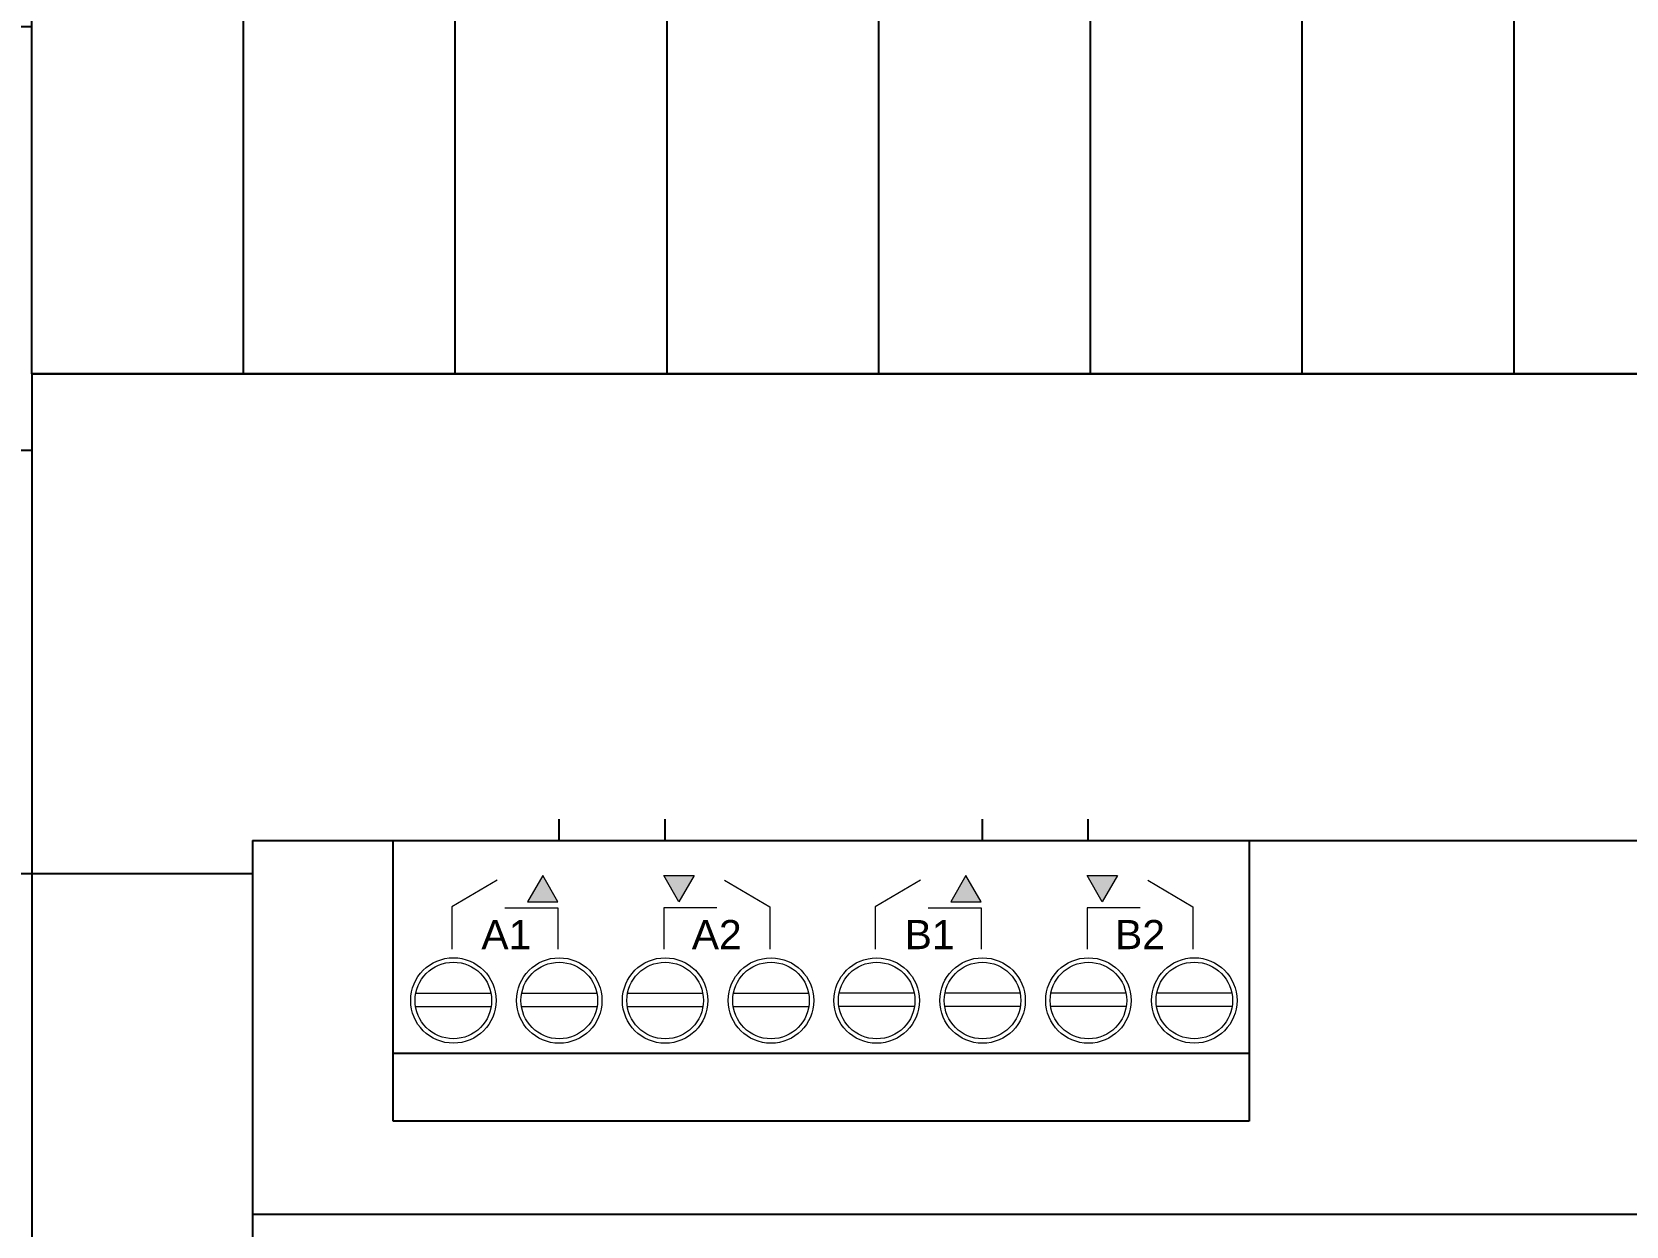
# Model space of a CAD drawing. Header units: millimetres. Extents: x -174 to 283928, y 1291 to 21053.
# Drawn here: x 9321.9 to 9417.5, y 20358 to 20429.7 of the extents above; entities that cross this region are included whole.
import ezdxf
from ezdxf.enums import TextEntityAlignment as Align

# ---------------------------------------------------------------- set-up
doc = ezdxf.new("R2010")
doc.units = ezdxf.units.MM
doc.layers.add('Enclosure', color=7, linetype='Continuous')
doc.layers.add('Serigraph', color=7, linetype='Continuous')
doc.styles.add('Arial', font='arial.ttf')

# ---------------------------------------------------------------- blocks, each defined once
blk = doc.blocks.new('*U188')
blk.add_wipeout([(0, 30), (2000, 30), (2000, -30), (0, -30)])
at = {"true_color": 0x2776bb}
h = blk.add_hatch(dxfattribs=at)
h.set_pattern_fill('ANSI35', color=152, scale=4, angle=45)
h.set_pattern_definition([(90, (-4986.77, 1406.27), (-25.4, 0), []), (90, (-4974.07, 1418.97), (-25.4, 0), [31.75, -6.35, 0, -6.35])])
h.paths.add_polyline_path([(2000, -30), (2000, 30), (0, 30), (0, -30)])
blk.add_lwpolyline([(0, 30), (2000, 30), (2000, -30), (0, -30), (0, 30)])
blk = doc.blocks.new('ZIOMB16V3_ENCLOSURE')
at = {"layer": 'Enclosure'}
for p, q in [((0.968, 42.396), (140.968, 42.396)), ((0.968, 42.396), (0.968, -47.604)), ((9.394, 25.569), (9.394, 42.396)), ((60.737, 42.396), (60.737, 25.569)), ((9.394, 29.641), (60.737, 29.641)), ((60.737, 25.569), (9.394, 25.569)), ((140.968, 19.967), (0.968, 19.967))]:
    blk.add_line(p, q, dxfattribs=at)
at = {"layer": 'Enclosure', "lineweight": 9}
for points in [[(10.762, 33.249), (15.266, 33.249)], [(17.112, 33.248), (21.616, 33.248)], [(23.462, 33.247), (27.966, 33.247)], [(29.812, 33.247), (34.316, 33.247)], [(40.653, 33.247), (36.15, 33.247)], [(47.003, 33.247), (42.5, 33.247)], [(53.353, 33.248), (48.85, 33.248)], [(59.703, 33.249), (55.2, 33.249)], [(10.746, 32.449), (15.282, 32.449)], [(17.096, 32.448), (21.632, 32.448)], [(23.446, 32.447), (27.982, 32.447)], [(29.796, 32.447), (34.332, 32.447)], [(40.67, 32.447), (36.134, 32.447)], [(47.02, 32.447), (42.484, 32.447)], [(53.37, 32.448), (48.834, 32.448)], [(59.72, 32.449), (55.184, 32.449)]]:
    blk.add_lwpolyline(points, dxfattribs=at)
for centre, radius in [((13.014, 32.802), 2.562), ((13.014, 32.802), 2.296), ((19.364, 32.801), 2.562), ((19.364, 32.801), 2.296), ((25.714, 32.801), 2.562), ((25.714, 32.801), 2.296), ((32.064, 32.8), 2.562), ((32.064, 32.8), 2.296), ((38.402, 32.8), 2.562), ((38.402, 32.8), 2.296), ((44.752, 32.801), 2.562), ((44.752, 32.801), 2.296), ((51.102, 32.801), 2.562), ((51.102, 32.801), 2.296), ((57.452, 32.802), 2.562), ((57.452, 32.802), 2.296)]:
    blk.add_circle(centre, radius, dxfattribs=at)
blk = doc.blocks.new('ZIOMB16V3_SERIGRAPH')
at = {"layer": 'Serigraph'}
for points in [[(18.314, 41.317), (17.402, 42.896), (16.491, 41.317)], [(26.487, 42.896), (25.576, 41.317), (24.664, 42.896)], [(43.702, 41.317), (42.79, 42.896), (41.879, 41.317)], [(51.875, 42.896), (50.963, 41.317), (50.052, 42.896)]]:
    blk.add_hatch(color=256, dxfattribs=at).paths.add_polyline_path(points)
at = {"layer": 'Serigraph', "lineweight": 5}
for points in [[(14.678, 42.625), (11.962, 41.027)], [(18.314, 41.317), (17.402, 42.896), (16.491, 41.317), (18.314, 41.317)], [(26.487, 42.896), (25.576, 41.317), (24.664, 42.896), (26.487, 42.896)], [(28.3, 42.625), (31.016, 41.027)], [(40.066, 42.625), (37.35, 41.027)], [(43.702, 41.317), (42.79, 42.896), (41.879, 41.317), (43.702, 41.317)], [(51.875, 42.896), (50.963, 41.317), (50.052, 42.896), (51.875, 42.896)], [(53.688, 42.625), (56.404, 41.027)], [(11.962, 41.027), (11.962, 38.488)], [(15.138, 40.963), (18.314, 40.963)], [(18.314, 40.963), (18.314, 38.488)], [(27.84, 40.963), (24.664, 40.963)], [(24.664, 40.963), (24.664, 38.488)], [(31.016, 41.027), (31.016, 38.488)], [(37.35, 41.027), (37.35, 38.488)], [(40.526, 40.963), (43.702, 40.963)], [(43.702, 40.963), (43.702, 38.488)], [(53.228, 40.963), (50.052, 40.963)], [(50.052, 40.963), (50.052, 38.488)], [(56.404, 41.027), (56.404, 38.488)]]:
    blk.add_lwpolyline(points, dxfattribs=at)
at = {"layer": 'Serigraph', "char_height": 1.75, "attachment_point": 5, "style": 'Arial'}
for s, insert in [('\\fArial|b0|i0|c0|p34;\\W1;A1', (15.221, 39.359)), ('\\fArial|b0|i0|c0|p34;\\W1;A2', (27.841, 39.359)), ('{\\fArial|b0|i0|c0|p34;B1}', (40.609, 39.359)), ('{\\fArial|b0|i0|c0|p34;B2}', (53.229, 39.359))]:
    blk.add_mtext(s, dxfattribs=dict(at, insert=insert))
blk = doc.blocks.new('ZIOMB16V3_ATT_DEF')
blk.add_wipeout([(0, 45), (140, 45), (140, -45), (0, -45)])
for p, q in [((18.395, 45), (18.395, 46.289)), ((24.74, 45), (24.74, 46.289)), ((43.783, 45), (43.783, 46.289)), ((50.128, 45), (50.128, 46.289))]:
    blk.add_line(p, q)
at = {"layer": 'Enclosure'}
blk.add_blockref('ZIOMB16V3_ENCLOSURE', (-0.968, 2.604), dxfattribs=at)
at = {"layer": 'Serigraph'}
blk.add_blockref('ZIOMB16V3_SERIGRAPH', (0, 0), dxfattribs=at)
at = {"color": 3, "style": 'Arial', "flags": 2}
blk.add_attdef('REFERENCE', text='', height=2.5, dxfattribs=at).set_placement((34.247, 28.944), align=Align.CENTER)
at = {"color": 3, "style": 'Arial'}
blk.add_attdef('PHYSICAL_ADD.', text='', height=2.5, dxfattribs=at).set_placement((108.245, 28.959), align=Align.CENTER)
blk = doc.blocks.new('*U197')
blk.add_wipeout([(0, 30), (840, 30), (840, -30), (0, -30)])
at = {"true_color": 0x2776bb}
h = blk.add_hatch(dxfattribs=at)
h.set_pattern_fill('ANSI35', color=152, scale=4, angle=45)
h.set_pattern_definition([(90, (-6146.77, 1406.27), (-25.4, 0), []), (90, (-6134.07, 1418.97), (-25.4, 0), [31.75, -6.35, 0, -6.35])])
h.paths.add_polyline_path([(840, -30), (840, 30), (0, 30), (0, -30)])
blk.add_lwpolyline([(0, 30), (840, 30), (840, -30), (0, -30), (0, 30)])

msp = doc.modelspace()

# ---------------------------------------------------------------- linework, layer by layer
at = {"layer": 'Defpoints', "color": 6}
msp.add_lwpolyline([(10161.853, 20379.172), (9321.853, 20379.172), (9321.853, 20409.172), (10161.853, 20409.172)], close=True, dxfattribs=at)

# ---------------------------------------------------------------- next in the draw order: block references
at = {"rotation": 270}
msp.add_blockref('*U188', (9291.853, 20819.172), dxfattribs=at)
msp.add_blockref('ZIOMB16V3_ATT_DEF', (9335.087, 20336.172))

# ---------------------------------------------------------------- next in the draw order: block references
msp.add_blockref('*U197', (9321.853, 20439.172))

doc.saveas('drawing.dxf')
